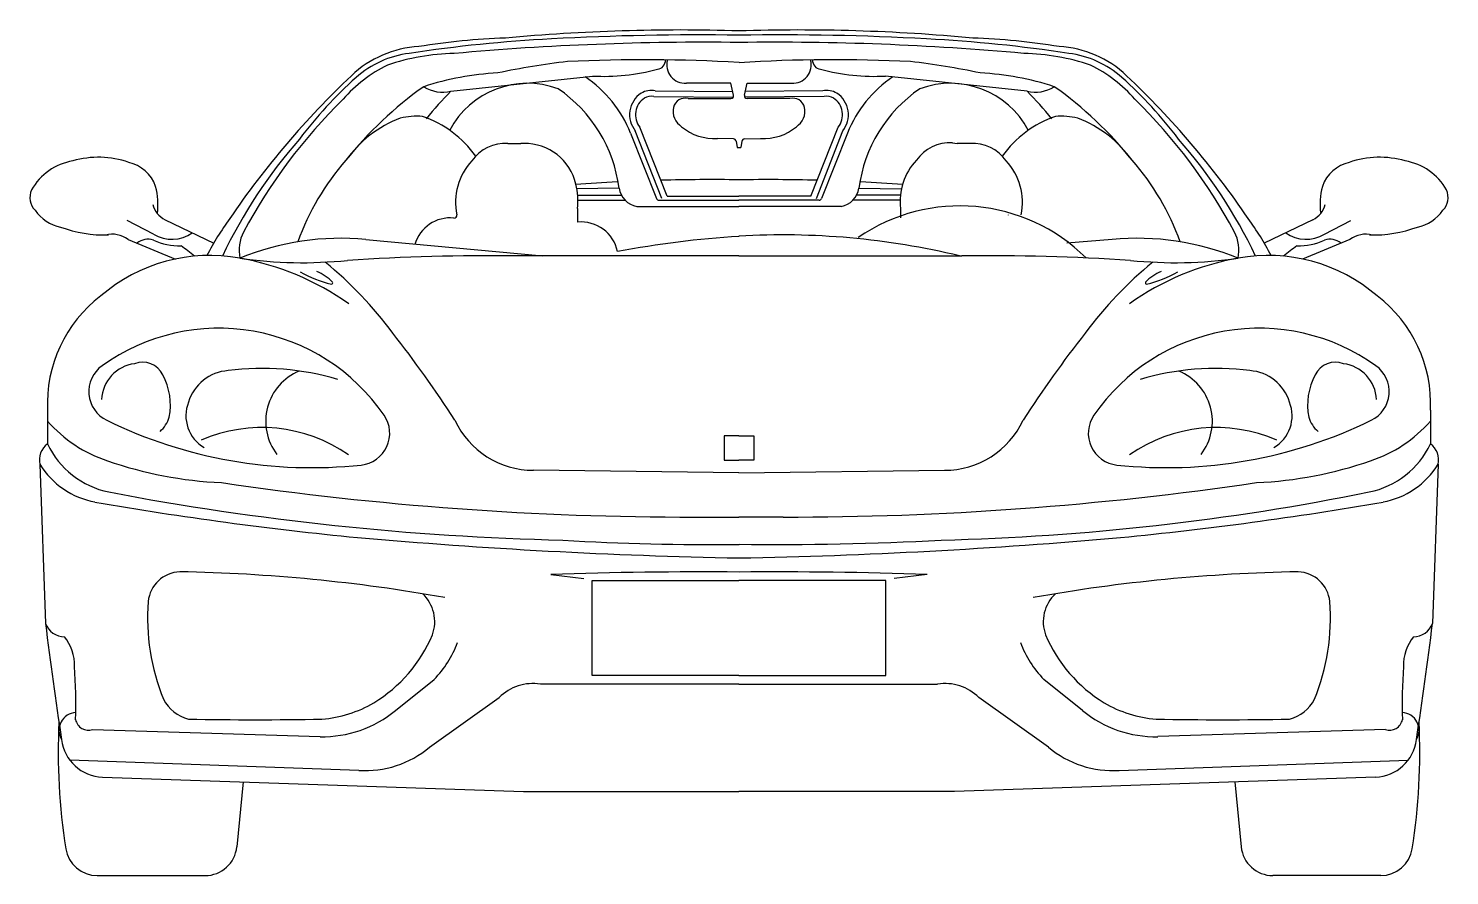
# Model space of a CAD drawing. Header units: millimetres. Extents: x 9988 to 12598, y 19067 to 20622.
import ezdxf

# ---------------------------------------------------------------- set-up
doc = ezdxf.new("R2010")
doc.units = ezdxf.units.MM

# ---------------------------------------------------------------- blocks, each defined once
blk = doc.blocks.new('Modena Spyder-frente')
for p, q in [((334.415, 13.695), (342.534, 14.553)), ((350.483, 14.14), (347.921, 14.14)), ((350.631, 13.448), (350.483, 14.14)), ((351.254, 13.448), (351.402, 14.14)), ((351.402, 14.14), (353.964, 14.14)), ((367.469, 13.695), (359.351, 14.553)), ((346.062, 13.373), (350.62, 13.351)), ((346.134, 13.702), (350.584, 13.668)), ((348.022, 13.264), (350.482, 13.264)), ((355.823, 13.373), (351.265, 13.351)), ((355.751, 13.702), (351.301, 13.668)), ((353.863, 13.264), (351.403, 13.264)), ((346.819, 7.659), (345.252, 11.62)), ((355.066, 7.659), (356.633, 11.62)), ((337.675, 10.68), (338.425, 10.68)), ((338.596, 10.684), (338.425, 10.68)), ((344.718, 11.276), (346.205, 7.528)), ((346.505, 7.536), (344.988, 11.411)), ((350.635, 10.943), (349.708, 10.973)), ((350.78, 10.814), (350.835, 10.462)), ((351.105, 10.814), (351.05, 10.462)), ((351.25, 10.943), (352.177, 10.973)), ((355.38, 7.536), (356.897, 11.411)), ((357.167, 11.276), (355.68, 7.528)), ((363.185, 10.716), (363.459, 10.68)), ((364.209, 10.68), (363.459, 10.68)), ((350.835, 10.462), (351.05, 10.462)), ((344.058, 8.127), (341.622, 8.082)), ((341.681, 7.725), (344.196, 7.725)), ((341.701, 7.432), (344.411, 7.432)), ((346.347, 7.432), (350.942, 7.432)), ((346.819, 7.659), (350.942, 7.659)), ((355.066, 7.659), (350.942, 7.659)), ((355.538, 7.432), (350.942, 7.432)), ((360.184, 7.432), (357.473, 7.432)), ((360.204, 7.725), (357.689, 7.725)), ((357.827, 8.127), (360.263, 8.082)), ((341.681, 6.956), (341.681, 6.176)), ((345.089, 7.065), (350.942, 7.065)), ((356.796, 7.065), (350.942, 7.065)), ((360.204, 6.956), (360.204, 6.426)), ((317.344, 5.478), (315.843, 6.269)), ((318.011, 6.311), (320.804, 4.971)), ((383.874, 6.311), (381.081, 4.971)), ((384.541, 5.478), (386.041, 6.269)), ((315.885, 5.186), (318.608, 4.056)), ((329.531, 5.178), (339.679, 4.238)), ((372.354, 5.178), (369.745, 4.967)), ((386, 5.186), (383.277, 4.056)), ((350.942, 4.238), (338.16, 4.238)), ((350.942, 4.238), (363.725, 4.238)), ((311.265, -4.61), (311.265, -6.547)), ((390.62, -4.61), (390.62, -6.547)), ((310.821, -7.718), (311.144, -16.841)), ((350.942, -8.206), (339.154, -8.061)), ((350.942, -8.208), (362.731, -8.061)), ((391.064, -7.718), (390.741, -16.841)), ((348.407, -10.745), (350.942, -10.745)), ((353.477, -10.745), (350.942, -10.745)), ((340.137, -14.042), (342.042, -14.268)), ((361.748, -14.042), (359.843, -14.268)), ((331.237, -21.831), (333.452, -20.053)), ((350.942, -20.334), (339.549, -20.334)), ((350.942, -20.334), (362.336, -20.334)), ((370.648, -21.831), (368.433, -20.053)), ((333.186, -23.946), (337.181, -21.095)), ((368.699, -23.946), (364.704, -21.095)), ((313.854, -22.938), (326.908, -23.34)), ((388.031, -22.938), (374.977, -23.34)), ((329.127, -25.277), (312.549, -24.693)), ((372.758, -25.277), (389.335, -24.693)), ((314.416, -25.658), (338.576, -26.481)), ((322.499, -25.933), (322.126, -29.661)), ((387.469, -25.658), (363.309, -26.481)), ((379.385, -25.933), (379.758, -29.661)), ((338.576, -26.481), (350.942, -26.481)), ((363.309, -26.481), (350.942, -26.481)), ((314.117, -31.308), (320.306, -31.308)), ((387.768, -31.308), (381.579, -31.308))]:
    blk.add_line(p, q)
for points in [[(350.942, -6.091), (350.099, -6.091), (350.099, -7.479), (350.942, -7.479)], [(350.942, -6.091), (351.786, -6.091), (351.786, -7.479), (350.942, -7.479)], [(350.942, -19.829), (342.525, -19.829), (342.525, -14.376), (350.942, -14.376)], [(350.942, -19.829), (359.36, -19.829), (359.36, -14.376), (350.942, -14.376)]]:
    blk.add_lwpolyline(points)
for centre, radius, start, end in [((347.601, -92.949), 110.144, 88.26148, 95.24378), ((354.403, -90.363), 107.558, 84.6935, 91.84385), ((344.26, -63.756), 80.541, 92.90043, 98.74471), ((338.866, -21.635), 38.392, 91.98774, 99.42664), ((349, -145.223), 161.715, 89.31193, 95.10927), ((348.528, -134.231), 151.144, 89.08484, 93.16473), ((353.493, -129.341), 146.254, 86.78279, 90.99912), ((353.027, -142.042), 158.534, 84.83968, 90.75344), ((357.625, -63.756), 80.541, 81.25529, 87.09957), ((363.019, -21.635), 38.392, 80.57336, 88.01226), ((332.895, 10.162), 6.086, 92.98932, 133.54364), ((332.711, 10.254), 5.638, 97.09096, 131.53439), ((334.915, 2.663), 13.19, 91.37579, 108.34422), ((366.969, 2.663), 13.19, 71.65578, 88.62421), ((368.99, 10.162), 6.086, 46.45636, 87.01068), ((369.174, 10.254), 5.638, 48.46561, 82.90904), ((334.554, 7.632), 8.448, 116.64984, 138.54487), ((337.91, -1.513), 16.262, 92.86155, 108.11492), ((345.776, -25.764), 41.412, 96.48478, 102.09593), ((345.507, -76.974), 92.463, 86.63005, 92.73242), ((343.164, 26.649), 12.113, 267.01927, 284.83193), ((346.205, 15.454), 0.518, 276.58195, 2.89821), ((347.857, 15.201), 1.063, 164.83797, 273.43319), ((356.456, -73.713), 89.201, 87.21806, 93.54384), ((354.028, 15.201), 1.063, 266.56681, 15.16203), ((355.68, 15.454), 0.518, 177.10179, 263.41805), ((358.721, 26.649), 12.113, 255.16807, 272.98073), ((356.108, -25.764), 41.412, 77.90407, 83.51522), ((363.974, -1.513), 16.262, 71.88508, 87.13845), ((367.331, 7.632), 8.448, 41.45513, 63.35016), ((362.962, -21.695), 49.89, 133.36865, 145.75879), ((345.34, -3.817), 24.546, 131.82294, 143.06092), ((345.388, -3.815), 21.735, 125.21516, 141.47739), ((333.919, 15.604), 1.973, 237.34911, 284.58259), ((338.813, 9.074), 5.061, 69.64184, 152.07458), ((338.04, 8.577), 7.204, 22.00737, 55.52871), ((363.845, 8.577), 7.204, 124.47129, 157.99263), ((363.072, 9.074), 5.061, 27.92542, 110.35816), ((367.966, 15.604), 1.973, 255.41741, 302.65089), ((356.497, -3.815), 21.735, 38.52261, 54.78484), ((356.545, -3.817), 24.546, 36.93908, 48.17706), ((338.923, -21.695), 49.89, 34.24121, 46.63135), ((350.644, -9.521), 31.94, 134.58935, 151.73814), ((348.972, -0.682), 20.459, 135.35733, 141.34147), ((335.996, 7.104), 8.127, 7.23237, 55.71746), ((346.149, 12.334), 1.483, 123.74494, 218.48325), ((346.149, 12.334), 1.146, 123.74494, 218.48325), ((345.898, 12.623), 1.105, 77.66722, 121.24626), ((345.898, 12.623), 0.768, 77.66722, 121.24626), ((347.86, 12.579), 0.704, 76.66266, 165.2345), ((350.482, 13.416), 0.152, 270, 12.10177), ((351.403, 13.416), 0.152, 167.89823, 270), ((354.025, 12.579), 0.704, 14.7655, 103.33734), ((355.987, 12.623), 1.105, 58.75374, 102.33278), ((355.987, 12.623), 0.768, 58.75374, 102.33278), ((355.736, 12.334), 1.146, 321.51675, 56.25506), ((355.736, 12.334), 1.483, 321.51675, 56.25506), ((365.889, 7.104), 8.127, 124.28254, 172.76763), ((352.913, -0.682), 20.459, 38.65853, 44.64267), ((351.24, -9.521), 31.94, 28.26186, 45.41065), ((332.481, 8.14), 4.112, 85.79346, 103.72813), ((330.758, 6.356), 6.223, 35.35404, 71.01465), ((348.221, 12.545), 1.063, 168.3955, 237.60672), ((353.664, 12.545), 1.063, 302.39328, 11.6045), ((371.126, 6.356), 6.223, 108.98535, 144.64596), ((369.403, 8.14), 4.112, 76.27187, 94.20654), ((333.965, 5.722), 6.867, 110.98319, 144.37204), ((349.52, 13.875), 2.908, 230.01597, 273.69894), ((352.365, 13.875), 2.908, 266.30106, 309.98403), ((367.92, 5.722), 6.867, 35.62796, 69.01681), ((347.685, -8.343), 29.223, 138.72636, 154.52145), ((337.516, 8.382), 2.304, 86.02083, 145.49091), ((338.656, 7.684), 3, 12.93433, 91.14508), ((350.63, 10.791), 0.152, 8.82559, 88.15352), ((351.255, 10.791), 0.152, 91.84648, 171.17441), ((363.025, 8.418), 2.304, 86.02083, 145.49091), ((364.369, 8.382), 2.304, 34.50909, 93.97917), ((354.2, -8.343), 29.223, 25.47855, 41.27364), ((314.192, 4.646), 5.25, 70.70868, 106.31737), ((387.692, 4.646), 5.25, 73.68263, 109.29132), ((313.269, 6.372), 3.358, 99.4455, 150.64107), ((315.445, 7.509), 2.147, 19.53225, 77.04287), ((339.417, 0.053), 14.671, 138.77184, 160.1172), ((338.151, 7.305), 3.478, 136.76901, 191.83328), ((363.661, 7.341), 3.478, 136.76901, 186.34049), ((363.734, 7.305), 3.478, 348.16672, 43.23099), ((362.468, 0.053), 14.671, 19.8828, 41.22816), ((386.439, 7.509), 2.147, 102.95713, 160.46775), ((388.616, 6.372), 3.358, 29.35893, 80.5545), ((313.66, 7.206), 3.943, 352.15543, 14.99868), ((349.423, -103.797), 112.409, 92.78361, 94.0129), ((337.122, 7.332), 4.575, 355.2926, 12.93433), ((349.423, -103.797), 112.409, 89.22544, 91.50982), ((352.575, -95.351), 103.963, 88.43004, 90.90002), ((352.462, -103.797), 112.409, 85.9871, 87.21639), ((388.225, 7.206), 3.943, 165.00132, 187.84457), ((311.318, 7.591), 1.065, 156.34923, 223.91197), ((345.344, 8.344), 1.304, 189.56767, 258.71871), ((346.347, 7.585), 0.152, 201.64267, 270), ((355.538, 7.585), 0.152, 270, 338.35733), ((356.541, 8.344), 1.304, 281.28129, 350.43233), ((390.567, 7.591), 1.065, 316.08803, 23.65077), ((312.477, 8.197), 2.35, 214.90852, 258.50178), ((318.632, 7.538), 1.376, 194.85922, 243.15638), ((334.598, 6.561), 0.152, 264.52353, 11.83328), ((363.615, -3.187), 10.29, 45.25468, 124.52595), ((366.537, 6.561), 0.152, 168.16672, 177.71601), ((383.253, 7.538), 1.376, 296.84362, 345.14078), ((389.407, 8.197), 2.35, 281.49822, 325.09148), ((314.594, 12.928), 7.494, 249.81998, 271.26651), ((335.423, -3.545), 16.919, 144.09381, 152.52455), ((334.38, 4.286), 2.132, 84.52353, 163.51627), ((341.884, 4.053), 2.132, 11.65997, 95.47647), ((366.462, -3.545), 16.919, 27.47545, 35.90619), ((387.291, 12.928), 7.494, 268.73349, 290.18002), ((314.972, 3.92), 1.561, 54.21968, 104.02384), ((317.031, 4.146), 1.046, 72.62031, 127.56221), ((318.395, 7.225), 2.039, 238.96804, 305.3112), ((318.851, 8.379), 3.569, 245.01208, 271.22446), ((324.543, 4.556), 2.284, 152.7362, 191.44014), ((328.097, -10.014), 15.26, 84.60756, 112.31095), ((354.105, -48.683), 54.124, 93.34949, 100.78954), ((353.451, -37.934), 43.375, 76.47464, 93.31619), ((373.788, -10.014), 15.26, 67.68905, 95.39244), ((377.342, 4.556), 2.284, 348.55986, 27.2638), ((383.49, 7.225), 2.039, 234.6888, 301.03196), ((383.033, 8.379), 3.569, 268.77554, 294.98792), ((384.854, 4.146), 1.046, 52.43779, 107.37969), ((386.912, 3.92), 1.561, 75.97616, 125.78032), ((320.574, -5.341), 9.601, 79.62394, 130.68758), ((313.137, -3.609), 10.219, 50.01095, 55.48343), ((319.603, -11.118), 15.459, 54.66, 79.94008), ((325.896, 29.094), 25.247, 261.8206, 275.867), ((336.591, -117.885), 122.133, 89.26397, 93.80973), ((365.293, -117.885), 122.133, 86.19027, 90.73603), ((382.282, -11.118), 15.459, 100.05992, 125.34), ((375.989, 29.094), 25.247, 264.133, 278.1794), ((381.31, -5.341), 9.601, 49.31242, 100.37606), ((388.748, -3.609), 10.219, 124.51657, 129.98905), ((328.777, 8.381), 5.885, 239.2749, 258.00448), ((325.861, 1.127), 2.37, 42.40134, 68.59406), ((312.404, -14.072), 23.267, 36.63399, 50.49751), ((389.481, -14.072), 23.267, 129.50249, 143.36601), ((376.024, 1.127), 2.37, 111.40594, 137.59866), ((373.108, 8.381), 5.885, 281.99552, 300.7251), ((327.566, 2.684), 0.061, 258.00448, 42.40134), ((374.319, 2.684), 0.061, 137.59866, 281.99552), ((319.035, -4.244), 7.778, 127.35169, 182.69594), ((382.85, -4.244), 7.778, 357.30406, 52.64831), ((321.095, -11.424), 11.51, 34.51692, 125.56286), ((380.79, -11.424), 11.51, 54.43714, 145.48308), ((277.979, -41.851), 67.489, 32.91194, 38.12006), ((423.905, -41.851), 67.489, 141.87994, 147.08806), ((315.465, -3.549), 1.83, 125.56286, 243.98739), ((316.528, -4.098), 2.166, 97.04588, 177.39883), ((316.726, -3.129), 1.269, 25.25401, 111.43765), ((321.805, -4.902), 2.564, 93.98756, 163.02672), ((323.588, -17.283), 15.067, 73.29819, 97.47958), ((326.899, -5.25), 3.118, 112.41421, 217.64009), ((378.297, -17.283), 15.067, 82.52042, 106.70181), ((374.986, -5.25), 3.118, 322.35991, 67.58579), ((380.08, -4.902), 2.564, 16.97328, 86.01244), ((385.159, -3.129), 1.269, 68.56235, 154.74599), ((385.357, -4.098), 2.166, 2.60117, 82.95412), ((386.42, -3.549), 1.83, 296.01261, 54.43714), ((314.704, -4.32), 3.612, 348.91739, 28.66358), ((387.18, -4.32), 3.612, 151.33642, 191.08261), ((321.313, -4.931), 2.109, 158.37226, 239.96939), ((380.572, -4.931), 2.109, 300.03061, 21.62774), ((317.21, 0.005), 7.929, 221.43516, 251.53574), ((326.42, 18.9), 26.809, 243.98739, 276.09239), ((316.574, -4.507), 1.75, 310.87227, 343.15755), ((323.564, -14.261), 8.654, 54.9409, 113.73354), ((329.071, -5.938), 1.83, 276.09239, 34.51692), ((339.154, -3.078), 4.983, 204.96209, 270), ((362.731, -3.078), 4.983, 270, 335.03791), ((372.814, -5.938), 1.83, 145.48308, 263.90761), ((375.465, 18.9), 26.809, 263.90761, 296.01261), ((378.321, -14.261), 8.654, 66.26646, 125.0591), ((385.311, -4.507), 1.75, 196.84245, 229.12773), ((384.675, 0.005), 7.929, 288.46426, 318.56484), ((311.946, -7.475), 1.151, 126.25416, 192.17862), ((315.791, -4.399), 5.01, 205.3962, 258.30618), ((386.094, -4.399), 5.01, 281.69382, 334.6038), ((389.939, -7.475), 1.151, 347.82138, 53.74584), ((314.847, -5.22), 4.738, 211.82109, 259.52632), ((322.272, 14.354), 23.144, 250.89838, 267.4482), ((379.613, 14.354), 23.144, 272.5518, 289.10162), ((387.038, -5.22), 4.738, 280.47368, 328.17891), ((348.247, 174.583), 185.329, 261.62134, 270.04961), ((353.638, 174.583), 185.329, 269.95039, 278.37866), ((344.491, 146.905), 159.011, 259.22938, 268.68434), ((359.096, 129.356), 141.462, 271.39687, 281.42148), ((348.259, 186.985), 199.826, 260.12387, 264.48532), ((353.626, 186.985), 199.826, 275.51468, 279.87613), ((356.928, 303.466), 316.61, 264.94956, 268.91676), ((349.176, 123.078), 135.399, 266.47042, 270.74765), ((345.168, 298.702), 311.846, 271.06103, 275.0889), ((353.117, 160.864), 173.185, 269.28071, 273.12077), ((318.933, -15.781), 1.901, 92.38265, 174.3099), ((317.104, -110.954), 97.087, 79.9441, 88.967), ((348.825, -258.509), 244.621, 89.50405, 92.03537), ((353.201, -250.626), 236.738, 87.93102, 90.54663), ((384.781, -110.954), 97.087, 91.033, 100.0559), ((382.952, -15.781), 1.901, 5.6901, 87.61735), ((331.274, -16.75), 2.21, 340.03738, 46.66248), ((370.611, -16.75), 2.21, 133.33752, 199.96262), ((329.428, -16.532), 12.422, 175.66577, 202.04319), ((372.457, -16.532), 12.422, 337.95681, 4.33423), ((587.476, 18.152), 278.539, 187.21711, 188.60066), ((312.24, -16.44), 1.167, 200.10421, 270.06219), ((389.645, -16.44), 1.167, 269.93781, 339.89579), ((114.409, 18.152), 278.539, 351.39934, 352.78289), ((310.19, -19.243), 2.624, 358.31992, 38.57058), ((325.556, -14.173), 8.477, 301.57828, 336.86051), ((376.329, -14.173), 8.477, 203.13949, 238.42172), ((391.695, -19.243), 2.624, 141.42942, 181.68008), ((329.091, -15.8), 6.092, 315.71614, 339.42813), ((372.794, -15.8), 6.092, 200.57187, 224.28386), ((280.891, -21.509), 31.997, 358.46626, 3.92216), ((420.994, -21.509), 31.997, 176.07784, 181.53374), ((339.092, -22.979), 2.684, 80.20434, 135.40276), ((362.793, -22.979), 2.684, 44.59724, 99.79566), ((319.921, -20.138), 2.267, 207.75346, 255.61329), ((381.964, -20.138), 2.267, 284.38671, 332.24654), ((312.94, -22.974), 1.019, 93.14324, 211.24507), ((327.064, -16.826), 6.516, 268.62282, 309.81715), ((326.423, -15.252), 7.106, 274.7275, 300.18071), ((374.82, -16.826), 6.516, 230.18285, 271.37718), ((375.462, -15.252), 7.106, 239.81929, 265.2725), ((388.945, -22.974), 1.019, 328.75493, 86.85676), ((346.941, -24.267), 35.064, 177.12076, 189.02124), ((313.622, -22.213), 0.761, 191.51155, 287.75157), ((323.183, 179.711), 202.081, 268.91525, 271.08475), ((378.702, 179.711), 202.081, 268.91525, 271.08475), ((388.263, -22.213), 0.761, 252.24843, 348.48845), ((354.944, -24.267), 35.064, 350.97876, 2.87924), ((314.496, -23.215), 2.444, 186.75697, 268.11627), ((387.389, -23.215), 2.444, 271.88373, 353.24303), ((329.495, -19.546), 5.743, 266.32818, 309.98338), ((372.39, -19.546), 5.743, 230.01662, 273.67182), ((314.117, -29.478), 1.83, 189.02124, 270), ((320.306, -29.478), 1.83, 270, 354.286), ((381.579, -29.478), 1.83, 185.714, 270), ((387.768, -29.478), 1.83, 270, 350.97876)]:
    blk.add_arc(centre, radius, start, end)

msp = doc.modelspace()

# ---------------------------------------------------------------- block references
at = {"xscale": 32, "yscale": 32, "zscale": 32}
msp.add_blockref('Modena Spyder-frente', (63, 20068.7), dxfattribs=at)

doc.saveas('drawing.dxf')
